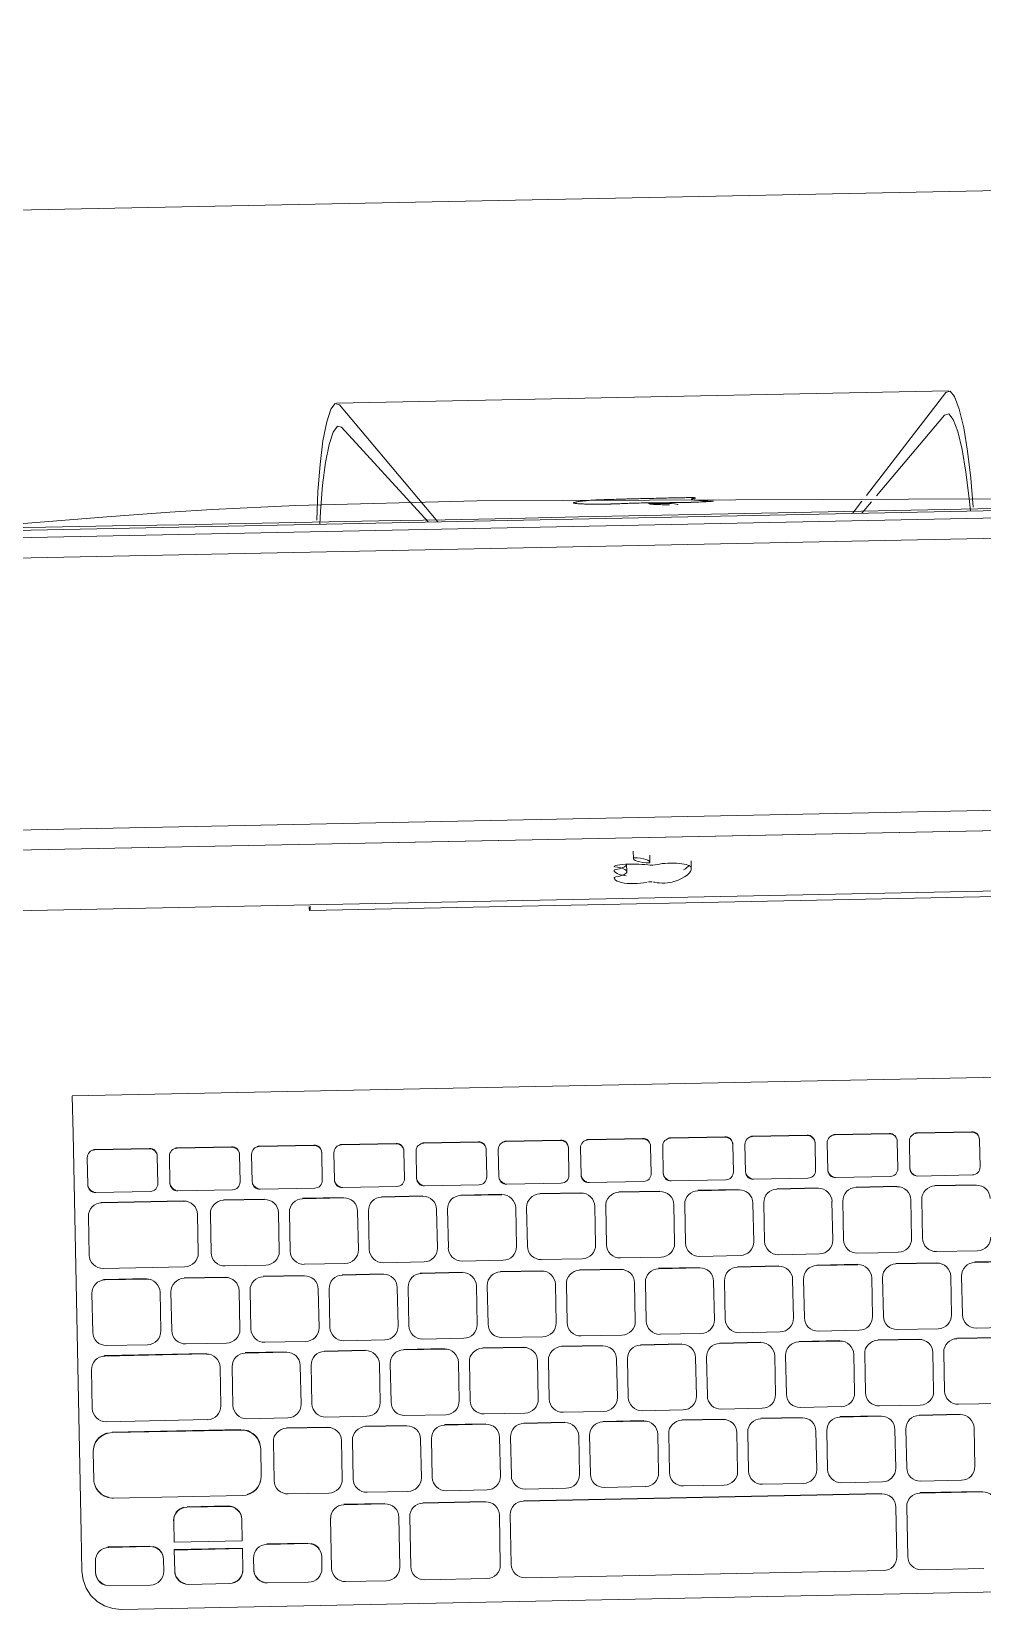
# Model space of a CAD drawing. Header units: metres. Extents: x -71 to 881, y -503 to 661.
# Drawn here: x 203.2613 to 203.5054, y -243.3024 to -242.8971 of the extents above; entities that cross this region are included whole.
import ezdxf

# ---------------------------------------------------------------- set-up
doc = ezdxf.new("R2010")
doc.units = ezdxf.units.M
doc.layers.add('07. Mobiliário', color=51, linetype='Continuous', lineweight=5)

msp = doc.modelspace()

# ---------------------------------------------------------------- linework, layer by layer
at = {"layer": '07. Mobiliário'}
for p, q in [((202.91479, -242.94997), (205.52692, -242.89713)), ((201.25572, -242.98354), (203.86785, -242.93069))]:
    msp.add_line(p, q, dxfattribs=at)
at = {"layer": '07. Mobiliário', "lineweight": 5}
for p, q in [((203.33959, -242.99256), (203.49675, -242.98938)), ((203.496, -242.98985), (203.47562, -243.01626)), ((203.34036, -242.993), (203.36557, -243.02305)), ((203.47823, -243.01635), (203.49569, -242.99564)), ((203.36316, -243.0231), (203.34091, -242.99877)), ((203.64275, -243.01745), (203.19485, -243.02651)), ((203.47448, -243.01773), (203.47203, -243.0209)), ((203.47444, -243.02085), (203.47689, -243.01794)), ((203.19489, -243.02844), (203.64279, -243.01938)), ((203.19499, -243.03361), (203.6429, -243.02455)), ((203.6429, -243.02455), (203.19499, -243.03361)), ((203.66431, -243.09402), (203.17641, -243.10389)), ((203.17641, -243.10389), (203.66431, -243.09402)), ((203.68441, -243.09879), (203.15652, -243.10947)), ((203.15652, -243.10947), (203.68441, -243.09879)), ((203.41582, -243.10955), (203.41578, -243.10762)), ((203.41407, -243.11101), (203.41411, -243.11294)), ((203.42002, -243.10865), (203.42006, -243.11058)), ((203.43063, -243.11011), (203.43067, -243.11204)), ((203.64473, -243.11512), (203.19682, -243.12418)), ((203.41932, -243.11562), (203.4184, -243.11578)), ((203.4184, -243.11578), (203.41932, -243.11562)), ((203.50889, -243.11933), (203.33272, -243.12289)), ((203.27178, -243.17053), (203.57171, -243.16446)), ((203.27178, -243.17056), (203.27197, -243.18019)), ((203.27197, -243.18019), (203.27404, -243.28263)), ((203.4604, -243.18059), (203.4464, -243.18088)), ((203.4464, -243.18098), (203.4604, -243.18069)), ((203.4815, -243.18017), (203.46751, -243.18045)), ((203.46751, -243.18055), (203.4815, -243.18027)), ((203.50261, -243.17974), (203.48861, -243.18002)), ((203.48861, -243.18012), (203.50261, -243.17984)), ((203.29157, -243.18401), (203.27757, -243.18429)), ((203.27758, -243.18439), (203.29157, -243.18411)), ((203.31267, -243.18358), (203.29868, -243.18386)), ((203.29868, -243.18396), (203.31268, -243.18368)), ((203.33378, -243.18315), (203.31978, -243.18344)), ((203.31978, -243.18354), (203.33378, -243.18325)), ((203.35488, -243.18273), (203.34088, -243.18301)), ((203.34089, -243.18311), (203.35488, -243.18283)), ((203.35692, -243.18477), (203.35706, -243.19176)), ((203.36017, -243.1917), (203.36003, -243.18471)), ((203.37598, -243.1823), (203.36199, -243.18258)), ((203.36199, -243.18268), (203.37599, -243.1824)), ((203.37803, -243.18434), (203.37817, -243.19133)), ((203.38127, -243.19127), (203.38113, -243.18428)), ((203.39709, -243.18187), (203.38309, -243.18216)), ((203.38309, -243.18226), (203.39709, -243.18197)), ((203.39913, -243.18392), (203.39927, -243.1909)), ((203.40238, -243.19084), (203.40224, -243.18385)), ((203.41819, -243.18145), (203.40419, -243.18173)), ((203.4042, -243.18183), (203.41819, -243.18155)), ((203.42023, -243.18349), (203.42037, -243.19048)), ((203.42348, -243.19042), (203.42334, -243.18343)), ((203.4393, -243.18102), (203.4253, -243.1813)), ((203.4253, -243.1814), (203.4393, -243.18112)), ((203.44134, -243.18306), (203.44148, -243.19005)), ((203.44459, -243.18999), (203.44444, -243.183)), ((203.46244, -243.18264), (203.46258, -243.18962)), ((203.46569, -243.18956), (203.46555, -243.18257)), ((203.48354, -243.18221), (203.48369, -243.1892)), ((203.48679, -243.18916), (203.48665, -243.18215)), ((203.50465, -243.18178), (203.50479, -243.1888)), ((203.27576, -243.1934), (203.27562, -243.18642)), ((203.29361, -243.18605), (203.29375, -243.19304)), ((203.29686, -243.19298), (203.29672, -243.18599)), ((203.31472, -243.18562), (203.31486, -243.19261)), ((203.31796, -243.19255), (203.31782, -243.18556)), ((203.33582, -243.1852), (203.33596, -243.19219)), ((203.33907, -243.19212), (203.33893, -243.18514)), ((203.41842, -243.1925), (203.40442, -243.19279)), ((203.43952, -243.19208), (203.42552, -243.19236)), ((203.46062, -243.19165), (203.44663, -243.19193)), ((203.48173, -243.19122), (203.46773, -243.1915)), ((203.50283, -243.19082), (203.48883, -243.1911)), ((203.29179, -243.19506), (203.2778, -243.19535)), ((203.3129, -243.19464), (203.2989, -243.19492)), ((203.334, -243.19421), (203.32, -243.19449)), ((203.34144, -243.19661), (203.33089, -243.19682)), ((203.3309, -243.19692), (203.34144, -243.19671)), ((203.3551, -243.19378), (203.34111, -243.19407)), ((203.36173, -243.1962), (203.35119, -243.19641)), ((203.35119, -243.19651), (203.36174, -243.1963)), ((203.37621, -243.19336), (203.36221, -243.19364)), ((203.38203, -243.19579), (203.37149, -243.196)), ((203.37149, -243.1961), (203.38203, -243.19589)), ((203.39731, -243.19293), (203.38331, -243.19321)), ((203.40233, -243.19538), (203.39178, -243.19559)), ((203.39178, -243.19569), (203.40233, -243.19548)), ((203.42262, -243.19497), (203.41208, -243.19518)), ((203.41208, -243.19528), (203.42262, -243.19506)), ((203.44292, -243.19455), (203.43237, -243.19477)), ((203.43238, -243.19487), (203.44292, -243.19465)), ((203.46321, -243.19414), (203.45267, -243.19436)), ((203.45267, -243.19446), (203.46321, -243.19424)), ((203.48346, -243.19373), (203.47297, -243.19395)), ((203.47297, -243.19405), (203.48346, -243.19383)), ((203.50381, -243.19335), (203.49318, -243.19356)), ((203.49319, -243.19366), (203.50381, -243.19345)), ((203.30034, -243.19743), (203.2793, -243.19786)), ((203.2793, -243.19796), (203.30035, -243.19753)), ((203.30391, -243.20084), (203.30392, -243.20094)), ((203.30392, -243.20094), (203.30412, -243.21086)), ((203.30722, -243.20083), (203.30721, -243.20073)), ((203.30742, -243.21079), (203.30722, -243.20083)), ((203.32114, -243.19702), (203.3106, -243.19723)), ((203.3106, -243.19733), (203.32114, -243.19712)), ((203.32471, -243.20042), (203.32471, -243.20052)), ((203.32471, -243.20052), (203.32491, -243.21044)), ((203.32751, -243.20042), (203.32751, -243.20032)), ((203.32771, -243.21038), (203.32751, -243.20042)), ((203.34501, -243.20001), (203.34501, -243.20011)), ((203.34501, -243.20011), (203.34521, -243.21003)), ((203.34781, -243.20001), (203.34781, -243.19991)), ((203.34801, -243.20997), (203.34781, -243.20001)), ((203.3653, -243.1996), (203.36531, -243.1997)), ((203.36531, -243.1997), (203.36551, -243.20962)), ((203.3681, -243.1996), (203.3681, -243.1995)), ((203.36831, -243.20956), (203.3681, -243.1996)), ((203.3856, -243.19919), (203.3856, -243.19929)), ((203.3856, -243.19929), (203.3858, -243.2092)), ((203.3884, -243.19919), (203.3884, -243.19909)), ((203.3886, -243.20915), (203.3884, -243.19919)), ((203.40589, -243.19878), (203.4059, -243.19888)), ((203.4059, -243.19888), (203.4061, -243.20879)), ((203.4087, -243.19877), (203.40869, -243.19868)), ((203.4089, -243.20874), (203.4087, -243.19877)), ((203.42619, -243.19837), (203.42619, -243.19847)), ((203.42619, -243.19847), (203.42639, -243.20838)), ((203.42899, -243.19836), (203.42899, -243.19826)), ((203.42919, -243.20833), (203.42899, -243.19836)), ((203.44649, -243.19796), (203.44649, -243.19806)), ((203.44649, -243.19806), (203.44669, -243.20797)), ((203.44929, -243.19795), (203.44929, -243.19785)), ((203.44949, -243.20792), (203.44929, -243.19795)), ((203.46678, -243.19755), (203.46678, -243.19764)), ((203.46678, -243.19764), (203.46699, -243.20756)), ((203.46958, -243.19754), (203.46958, -243.19744)), ((203.46978, -243.20751), (203.46958, -243.19754)), ((203.48703, -243.19714), (203.48703, -243.19724)), ((203.48703, -243.19724), (203.48723, -243.20715)), ((203.48983, -243.19713), (203.48983, -243.19703)), ((203.49003, -243.2071), (203.48983, -243.19713)), ((203.27592, -243.20146), (203.27592, -243.20136)), ((203.27612, -243.21142), (203.27592, -243.20146)), ((203.36208, -243.21316), (203.35158, -243.21337)), ((203.38237, -243.21275), (203.37187, -243.21296)), ((203.40267, -243.21234), (203.39217, -243.21255)), ((203.42296, -243.21193), (203.41247, -243.21214)), ((203.44326, -243.21152), (203.43276, -243.21173)), ((203.46356, -243.21111), (203.45306, -243.21132)), ((203.4838, -243.2107), (203.47335, -243.21091)), ((203.50417, -243.21028), (203.4936, -243.2105)), ((203.514, -243.21297), (203.50343, -243.21318)), ((203.50344, -243.21328), (203.51401, -243.21307)), ((203.30069, -243.2144), (203.27969, -243.21482)), ((203.31105, -243.21705), (203.3005, -243.21726)), ((203.3005, -243.21736), (203.31105, -243.21715)), ((203.32149, -243.21398), (203.31099, -243.21419)), ((203.33134, -243.21664), (203.3208, -243.21685)), ((203.3208, -243.21695), (203.33134, -243.21674)), ((203.34178, -243.21357), (203.33128, -243.21378)), ((203.35164, -243.21623), (203.34109, -243.21644)), ((203.3411, -243.21654), (203.35164, -243.21633)), ((203.37193, -243.21582), (203.36139, -243.21603)), ((203.36139, -243.21613), (203.37193, -243.21592)), ((203.39223, -243.21541), (203.38169, -243.21562)), ((203.38169, -243.21572), (203.39223, -243.21551)), ((203.41252, -243.215), (203.40198, -243.21521)), ((203.40198, -243.21531), (203.41253, -243.2151)), ((203.43282, -243.21459), (203.42228, -243.2148)), ((203.42228, -243.2149), (203.43282, -243.21469)), ((203.45312, -243.21418), (203.44257, -243.21439)), ((203.44257, -243.21449), (203.45312, -243.21428)), ((203.47341, -243.21377), (203.46287, -243.21398)), ((203.46287, -243.21408), (203.47341, -243.21387)), ((203.47698, -243.21717), (203.47698, -243.21727)), ((203.47978, -243.21717), (203.47978, -243.21707)), ((203.47998, -243.22713), (203.47978, -243.21717)), ((203.49366, -243.21336), (203.48316, -243.21357)), ((203.48317, -243.21367), (203.49366, -243.21346)), ((203.49725, -243.21678), (203.49725, -243.21688)), ((203.49725, -243.21688), (203.49745, -243.2268)), ((203.50005, -243.21678), (203.50005, -243.21668)), ((203.50025, -243.22674), (203.50005, -243.21678)), ((203.27682, -243.22127), (203.27682, -243.22117)), ((203.27703, -243.23123), (203.27682, -243.22127)), ((203.29075, -243.21746), (203.28021, -243.21768)), ((203.28021, -243.21777), (203.29075, -243.21756)), ((203.29432, -243.22086), (203.29432, -243.22096)), ((203.29432, -243.22096), (203.29452, -243.23088)), ((203.29712, -243.22086), (203.29712, -243.22076)), ((203.29732, -243.23082), (203.29712, -243.22086)), ((203.31461, -243.22045), (203.31462, -243.22055)), ((203.31462, -243.22055), (203.31482, -243.23047)), ((203.31742, -243.22045), (203.31741, -243.22035)), ((203.31762, -243.23041), (203.31742, -243.22045)), ((203.33491, -243.22004), (203.33491, -243.22014)), ((203.33491, -243.22014), (203.33511, -243.23006)), ((203.33771, -243.22004), (203.33771, -243.21994)), ((203.33791, -243.23), (203.33771, -243.22004)), ((203.35521, -243.21963), (203.35521, -243.21973)), ((203.35521, -243.21973), (203.35541, -243.22965)), ((203.35801, -243.21963), (203.358, -243.21953)), ((203.35821, -243.22959), (203.35801, -243.21963)), ((203.3755, -243.21922), (203.3755, -243.21932)), ((203.3755, -243.21932), (203.3757, -243.22924)), ((203.3783, -243.21922), (203.3783, -243.21912)), ((203.3785, -243.22918), (203.3783, -243.21922)), ((203.3958, -243.21881), (203.3958, -243.21891)), ((203.3958, -243.21891), (203.396, -243.22883)), ((203.3986, -243.21881), (203.3986, -243.21871)), ((203.3988, -243.22877), (203.3986, -243.21881)), ((203.41609, -243.2184), (203.4161, -243.2185)), ((203.4161, -243.2185), (203.4163, -243.22842)), ((203.41889, -243.2184), (203.41889, -243.2183)), ((203.4191, -243.22836), (203.41889, -243.2184)), ((203.43639, -243.21799), (203.43639, -243.21809)), ((203.43639, -243.21809), (203.43659, -243.22801)), ((203.43919, -243.21799), (203.43919, -243.21789)), ((203.43939, -243.22795), (203.43919, -243.21799)), ((203.45669, -243.21758), (203.45669, -243.21768)), ((203.45669, -243.21768), (203.45689, -243.2276)), ((203.45949, -243.21758), (203.45948, -243.21748)), ((203.45969, -243.22754), (203.45949, -243.21758)), ((203.47698, -243.21727), (203.47718, -243.22719)), ((203.35198, -243.23319), (203.34148, -243.2334)), ((203.37228, -243.23278), (203.36178, -243.23299)), ((203.39257, -243.23237), (203.38207, -243.23258)), ((203.41287, -243.23196), (203.40237, -243.23217)), ((203.43316, -243.23155), (203.42267, -243.23176)), ((203.45346, -243.23114), (203.44296, -243.23135)), ((203.46881, -243.23338), (203.45827, -243.2336)), ((203.47376, -243.23073), (203.46326, -243.23094)), ((203.4891, -243.23297), (203.47856, -243.23319)), ((203.47856, -243.23329), (203.48911, -243.23307)), ((203.49405, -243.23032), (203.48355, -243.23053)), ((203.50937, -243.23256), (203.49886, -243.23277)), ((203.49886, -243.23287), (203.50938, -243.23266)), ((203.51435, -243.22993), (203.50382, -243.23015)), ((203.30618, -243.23671), (203.28014, -243.23724)), ((203.28015, -243.23734), (203.30619, -243.23681)), ((203.29109, -243.23442), (203.28059, -243.23464)), ((203.31139, -243.23401), (203.30089, -243.23423)), ((203.32674, -243.23626), (203.31619, -243.23647)), ((203.3162, -243.23657), (203.32674, -243.23636)), ((203.33168, -243.2336), (203.32119, -243.23381)), ((203.34703, -243.23585), (203.33649, -243.23606)), ((203.33649, -243.23616), (203.34704, -243.23595)), ((203.36733, -243.23544), (203.35679, -243.23565)), ((203.35679, -243.23575), (203.36733, -243.23554)), ((203.38763, -243.23503), (203.37708, -243.23524)), ((203.37708, -243.23534), (203.38763, -243.23512)), ((203.40792, -243.23461), (203.39738, -243.23483)), ((203.39738, -243.23493), (203.40792, -243.23471)), ((203.42822, -243.2342), (203.41767, -243.23442)), ((203.41768, -243.23452), (203.42822, -243.2343)), ((203.44851, -243.23379), (203.43797, -243.23401)), ((203.43797, -243.23411), (203.44851, -243.23389)), ((203.45208, -243.23719), (203.45208, -243.23729)), ((203.45208, -243.23729), (203.45228, -243.24721)), ((203.45488, -243.23719), (203.45488, -243.23709)), ((203.45508, -243.24716), (203.45488, -243.23719)), ((203.45827, -243.2337), (203.46881, -243.23348)), ((203.47238, -243.23678), (203.47238, -243.23688)), ((203.47238, -243.23688), (203.47258, -243.2468)), ((203.47518, -243.23678), (203.47518, -243.23668)), ((203.47538, -243.24674), (203.47518, -243.23678)), ((203.49267, -243.23637), (203.49268, -243.23647)), ((203.49268, -243.23647), (203.49288, -243.24639)), ((203.49547, -243.23637), (203.49547, -243.23627)), ((203.49568, -243.24633), (203.49547, -243.23637)), ((203.27672, -243.24088), (203.27672, -243.24078)), ((203.27692, -243.2508), (203.27672, -243.24088)), ((203.30971, -243.24007), (203.30971, -243.24017)), ((203.30971, -243.24017), (203.30991, -243.25014)), ((203.31281, -243.24007), (203.31281, -243.23997)), ((203.31301, -243.25003), (203.31281, -243.24007)), ((203.33031, -243.23966), (203.33031, -243.23976)), ((203.33031, -243.23976), (203.33051, -243.24968)), ((203.33311, -243.23966), (203.33311, -243.23956)), ((203.33331, -243.24962), (203.33311, -243.23966)), ((203.3506, -243.23925), (203.3506, -243.23935)), ((203.3506, -243.23935), (203.35081, -243.24926)), ((203.3534, -243.23925), (203.3534, -243.23915)), ((203.3536, -243.24921), (203.3534, -243.23925)), ((203.3709, -243.23884), (203.3709, -243.23894)), ((203.3709, -243.23894), (203.3711, -243.24885)), ((203.3737, -243.23883), (203.3737, -243.23874)), ((203.3739, -243.2488), (203.3737, -243.23883)), ((203.39119, -243.23843), (203.3912, -243.23853)), ((203.3912, -243.23853), (203.3914, -243.24844)), ((203.394, -243.23842), (203.39399, -243.23832)), ((203.3942, -243.24839), (203.394, -243.23842)), ((203.41149, -243.23802), (203.41149, -243.23812)), ((203.41149, -243.23812), (203.41169, -243.24803)), ((203.41429, -243.23801), (203.41429, -243.23791)), ((203.41449, -243.24798), (203.41429, -243.23801)), ((203.43179, -243.23761), (203.43179, -243.2377)), ((203.43179, -243.2377), (203.43199, -243.24762)), ((203.43459, -243.2376), (203.43458, -243.2375)), ((203.43479, -243.24757), (203.43459, -243.2376)), ((203.50972, -243.24952), (203.49925, -243.24974)), ((203.30648, -243.25368), (203.28049, -243.2542)), ((203.32708, -243.25322), (203.31658, -243.25343)), ((203.34738, -243.25281), (203.33688, -243.25302)), ((203.36767, -243.2524), (203.35717, -243.25261)), ((203.38797, -243.25199), (203.37747, -243.2522)), ((203.40826, -243.25158), (203.39777, -243.25179)), ((203.42856, -243.25117), (203.41806, -243.25138)), ((203.43879, -243.25352), (203.42825, -243.25373)), ((203.42825, -243.25383), (203.4388, -243.25362)), ((203.44886, -243.25075), (203.43836, -243.25097)), ((203.45909, -243.25311), (203.44855, -243.25332)), ((203.44855, -243.25342), (203.45909, -243.25321)), ((203.46915, -243.25034), (203.45865, -243.25056)), ((203.47938, -243.2527), (203.46884, -243.25291)), ((203.46884, -243.25301), (203.47939, -243.25279)), ((203.48945, -243.24993), (203.47895, -243.25015)), ((203.49968, -243.25228), (203.48914, -243.2525)), ((203.48914, -243.2526), (203.49968, -243.25238)), ((203.31504, -243.25624), (203.28204, -243.25691)), ((203.28204, -243.25701), (203.31504, -243.25634)), ((203.33731, -243.25557), (203.32677, -243.25578)), ((203.32677, -243.25588), (203.33732, -243.25567)), ((203.35761, -243.25516), (203.34707, -243.25537)), ((203.34707, -243.25547), (203.35761, -243.25526)), ((203.37791, -243.25475), (203.36736, -243.25496)), ((203.36736, -243.25506), (203.37791, -243.25485)), ((203.3982, -243.25434), (203.38766, -243.25455)), ((203.38766, -243.25465), (203.3982, -243.25444)), ((203.40177, -243.25774), (203.40177, -243.25784)), ((203.40457, -243.25774), (203.40457, -243.25764)), ((203.40477, -243.2677), (203.40457, -243.25774)), ((203.4185, -243.25393), (203.40795, -243.25414)), ((203.40796, -243.25424), (203.4185, -243.25403)), ((203.42207, -243.25733), (203.42207, -243.25743)), ((203.42207, -243.25743), (203.42227, -243.26735)), ((203.42487, -243.25733), (203.42487, -243.25723)), ((203.42507, -243.26729), (203.42487, -243.25733)), ((203.44236, -243.25692), (203.44236, -243.25702)), ((203.44236, -243.25702), (203.44257, -243.26693)), ((203.44516, -243.25692), (203.44516, -243.25682)), ((203.44536, -243.26688), (203.44516, -243.25692)), ((203.46266, -243.25651), (203.46266, -243.25661)), ((203.46266, -243.25661), (203.46286, -243.26652)), ((203.46546, -243.2565), (203.46546, -243.25641)), ((203.46566, -243.26647), (203.46546, -243.2565)), ((203.48295, -243.2561), (203.48296, -243.2562)), ((203.48296, -243.2562), (203.48316, -243.26611)), ((203.48576, -243.25609), (203.48575, -243.25599)), ((203.48596, -243.26606), (203.48576, -243.25609)), ((203.50325, -243.25569), (203.50325, -243.25579)), ((203.50325, -243.25579), (203.50345, -243.2657)), ((203.32014, -243.2611), (203.32014, -243.2612)), ((203.32014, -243.2612), (203.32028, -243.26814)), ((203.32339, -243.25938), (203.32339, -243.25928)), ((203.32359, -243.26934), (203.32339, -243.25938)), ((203.34088, -243.25897), (203.34089, -243.25907)), ((203.34089, -243.25907), (203.34109, -243.26899)), ((203.34368, -243.25897), (203.34368, -243.25887)), ((203.34389, -243.26893), (203.34368, -243.25897)), ((203.36118, -243.25856), (203.36118, -243.25866)), ((203.36118, -243.25866), (203.36138, -243.26858)), ((203.36398, -243.25856), (203.36398, -243.25846)), ((203.36418, -243.26852), (203.36398, -243.25856)), ((203.38148, -243.25815), (203.38148, -243.25825)), ((203.38148, -243.25825), (203.38168, -243.26817)), ((203.38428, -243.25815), (203.38427, -243.25805)), ((203.38448, -243.26811), (203.38428, -243.25815)), ((203.40177, -243.25784), (203.40197, -243.26776)), ((203.27715, -243.26207), (203.27714, -243.26197)), ((203.27729, -243.26901), (203.27715, -243.26207)), ((203.47973, -243.26966), (203.46923, -243.26987)), ((203.50002, -243.26925), (203.48953, -243.26946)), ((203.31538, -243.2732), (203.28239, -243.27387)), ((203.33766, -243.27253), (203.32716, -243.27274)), ((203.35795, -243.27212), (203.34746, -243.27233)), ((203.37825, -243.27171), (203.36775, -243.27192)), ((203.4796, -243.27263), (203.38758, -243.27449)), ((203.38758, -243.27459), (203.47961, -243.27273)), ((203.39854, -243.2713), (203.38805, -243.27151)), ((203.41884, -243.27089), (203.40834, -243.2711)), ((203.43914, -243.27048), (203.42864, -243.27069)), ((203.45943, -243.27007), (203.44893, -243.27028)), ((203.5054, -243.2721), (203.48936, -243.27243)), ((203.48936, -243.27253), (203.5054, -243.2722)), ((203.31173, -243.27585), (203.30123, -243.27606)), ((203.30124, -243.27616), (203.31173, -243.27595)), ((203.35203, -243.27521), (203.34149, -243.27542)), ((203.34149, -243.27552), (203.35203, -243.27531)), ((203.37782, -243.27469), (203.36178, -243.27501)), ((203.36178, -243.27511), (203.37783, -243.27478)), ((203.38419, -243.27808), (203.38419, -243.27798)), ((203.48317, -243.27603), (203.48318, -243.27613)), ((203.48318, -243.27613), (203.48343, -243.28889)), ((203.48597, -243.27603), (203.48597, -243.27593)), ((203.48623, -243.28883), (203.48597, -243.27603)), ((203.29781, -243.2797), (203.2978, -243.2796)), ((203.29792, -243.28517), (203.29781, -243.2797)), ((203.3153, -243.27925), (203.3153, -243.27935)), ((203.3153, -243.27935), (203.31541, -243.28481)), ((203.3381, -243.27902), (203.3381, -243.27892)), ((203.33836, -243.29187), (203.3381, -243.27902)), ((203.3556, -243.27861), (203.3556, -243.27871)), ((203.3556, -243.27871), (203.35586, -243.29152)), ((203.3584, -243.27861), (203.3584, -243.27851)), ((203.35866, -243.29141), (203.3584, -243.27861)), ((203.38139, -243.27809), (203.3814, -243.27819)), ((203.3814, -243.27819), (203.38165, -243.29095)), ((203.38445, -243.29089), (203.38419, -243.27808)), ((203.27404, -243.28263), (203.27425, -243.29263)), ((203.31541, -243.28481), (203.29792, -243.28517)), ((203.33223, -243.2854), (203.32173, -243.28561)), ((203.32173, -243.28571), (203.33223, -243.2855)), ((203.27771, -243.29002), (203.27771, -243.28992)), ((203.27777, -243.29297), (203.27771, -243.29002)), ((203.29166, -243.28617), (203.28114, -243.28638)), ((203.28114, -243.28648), (203.29166, -243.28627)), ((203.29521, -243.28955), (203.29521, -243.28965)), ((203.29521, -243.28965), (203.29527, -243.29262)), ((203.31545, -243.28671), (203.29796, -243.28707)), ((203.29796, -243.28716), (203.31545, -243.28681)), ((203.29796, -243.28716), (203.29796, -243.28707)), ((203.29807, -243.2926), (203.29796, -243.28716)), ((203.31545, -243.28671), (203.31545, -243.28681)), ((203.31545, -243.28681), (203.31556, -243.29225)), ((203.3183, -243.28926), (203.3183, -243.28916)), ((203.31836, -243.29223), (203.3183, -243.28926)), ((203.3358, -243.2888), (203.3358, -243.2889)), ((203.3358, -243.2889), (203.33586, -243.29188)), ((203.48, -243.29243), (203.38802, -243.29429)), ((203.5058, -243.29191), (203.4898, -243.29223)), ((203.29184, -243.29616), (203.28134, -243.29637)), ((203.28445, -243.30243), (203.56439, -243.29676)), ((203.31214, -243.29579), (203.30164, -243.296)), ((203.33243, -243.29542), (203.32193, -243.29563)), ((203.35243, -243.29506), (203.34193, -243.29527)), ((203.37823, -243.29449), (203.36223, -243.29481))]:
    msp.add_line(p, q, dxfattribs=at)
at = {"layer": '07. Mobiliário', "lineweight": 5, "flags": 128}
for points in [[(203.50302, -243.01926), (203.50244, -243.01187), (203.50161, -243.00494), (203.5006, -242.9989), (203.49946, -242.99412), (203.49827, -242.99091), (203.49709, -242.98946), (203.496, -242.98985)], [(203.33454, -243.02267), (203.33482, -243.01526), (203.33537, -243.0083), (203.33613, -243.00222), (203.33708, -242.99741), (203.33814, -242.99415), (203.33926, -242.99265), (203.34036, -242.993)], [(203.49569, -242.99564), (203.49675, -242.99533), (203.4979, -242.99678), (203.49907, -242.9999), (203.50018, -243.00451), (203.50118, -243.01034), (203.502, -243.01704), (203.5023, -243.02025)], [(203.34091, -242.99877), (203.33983, -242.99851), (203.33874, -243), (203.33771, -243.00317), (203.33678, -243.00782), (203.33602, -243.01368), (203.33547, -243.02041), (203.3353, -243.02363)], [(203.23444, -243.02494), (203.25496, -243.02384), (203.2818, -243.02168), (203.2968, -243.02058), (203.30773, -243.0199), (203.32918, -243.01888), (203.37566, -243.0177), (203.57504, -243.01692), (203.60313, -243.01748)], [(203.52133, -243.01936), (203.50424, -243.01972), (203.48715, -243.02008), (203.47006, -243.02043), (203.45297, -243.02078), (203.43588, -243.02113), (203.41879, -243.02148), (203.4017, -243.02182), (203.38461, -243.02217), (203.36752, -243.02251), (203.35043, -243.02285), (203.33334, -243.02318), (203.31626, -243.0235), (203.29916, -243.02382), (203.28207, -243.02413), (203.26498, -243.02443), (203.24789, -243.02472)], [(203.33272, -243.12289), (203.33268, -243.12286), (203.33265, -243.12275), (203.33262, -243.12259), (203.3326, -243.12238), (203.33259, -243.12214), (203.33259, -243.12188)], [(203.33289, -243.1219), (203.33288, -243.12216), (203.33286, -243.1224), (203.33283, -243.12261), (203.3328, -243.12276), (203.33276, -243.12286), (203.33272, -243.12289)], [(203.28445, -243.30243), (203.28222, -243.30222), (203.28009, -243.30152), (203.27817, -243.30037), (203.27655, -243.29882), (203.27532, -243.29695), (203.27454, -243.29485), (203.27425, -243.29263)]]:
    msp.add_lwpolyline(points, dxfattribs=at)
at = {"layer": '07. Mobiliário', "lineweight": 5, "extrusion": (0, 0, -1)}
for centre, major_axis, ratio, start_param, end_param in [((203.41131, -243.11156), (-0.0005, -0.00001), 0.258819, 5.217424, 6.602911), ((203.41131, -243.11156), (-0.0005, -0.00001), 0.258819, 5.217424, 6.602911), ((203.41371, -243.11189), (-0.00331, -0.00007), 0.258819, 0.55064, 1.344762), ((203.41371, -243.11189), (-0.00331, -0.00007), 0.258819, 0.55064, 1.344762), ((203.40827, -243.11306), (-0.00585, -0.00012), 0.258819, 2.075831, 4.165328), ((203.40827, -243.11306), (-0.00585, -0.00012), 0.258819, 2.075831, 4.165328), ((203.40823, -243.11113), (-0.00585, -0.00012), 0.258819, 3.381767, 4.165328), ((203.40823, -243.11113), (-0.00585, -0.00012), 0.258819, 3.381767, 4.165328), ((203.41503, -243.11333), (-0.0091, -0.00018), 0.258819, 1.344762, 2.094395), ((203.41503, -243.11333), (-0.0091, -0.00018), 0.258819, 1.344762, 2.094395), ((203.42057, -243.10945), (-0.00475, -0.0001), 0.258819, 4.828881, 6.457327), ((203.42057, -243.10945), (-0.00475, -0.0001), 0.258819, 4.828881, 6.457327), ((203.41479, -243.11069), (-0.00527, -0.00011), 0.258819, 1.785801, 3.217222), ((203.41479, -243.11069), (-0.00527, -0.00011), 0.258819, 1.785801, 3.217222), ((203.42058, -243.1107), (-0.0021, -0.00004), 0.258819, 4.022495, 5.235988), ((203.42058, -243.1107), (-0.0021, -0.00004), 0.258819, 4.022495, 5.235988), ((203.42534, -243.11209), (-0.00533, -0.00011), 0.258819, 0.880902, 3.12674), ((203.42534, -243.11209), (-0.00533, -0.00011), 0.258819, 0.880902, 3.12674), ((203.40989, -243.11053), (-0.02075, -0.00042), 0.258819, 3.355755, 3.584769), ((203.40989, -243.11053), (-0.02075, -0.00042), 0.258819, 3.355755, 3.584769), ((203.41809, -243.11241), (-0.00727, -0.00015), 0.258819, 5.666986, 6.264579), ((203.41809, -243.11241), (-0.00727, -0.00015), 0.258819, 5.666986, 6.264579), ((203.41182, -243.11257), (-0.001, -0.00002), 0.258819, 0.241979, 1.023736), ((203.41182, -243.11257), (-0.001, -0.00002), 0.258819, 0.241979, 1.023736), ((203.41186, -243.1145), (-0.001, -0.00002), 0.258819, 6.264579, 7.306921), ((203.41186, -243.1145), (-0.001, -0.00002), 0.258819, 6.264579, 7.306921), ((203.41813, -243.11434), (-0.00727, -0.00015), 0.258819, 5.666986, 6.264579), ((203.41813, -243.11434), (-0.00727, -0.00015), 0.258819, 5.666986, 6.264579), ((203.41599, -243.11284), (-0.0047, -0.0001), 0.258819, 5.174254, 5.666986), ((203.41599, -243.11284), (-0.0047, -0.0001), 0.258819, 5.174254, 5.666986), ((203.41603, -243.11477), (-0.0047, -0.0001), 0.258819, 4.18879, 5.666986), ((203.41603, -243.11477), (-0.0047, -0.0001), 0.258819, 4.18879, 5.666986), ((203.42017, -243.11598), (-0.00168, -0.00003), 0.258819, 1.308997, 1.832596), ((203.42017, -243.11598), (-0.00168, -0.00003), 0.258819, 1.308997, 1.832596), ((203.42017, -243.11598), (-0.00168, -0.00003), 0.258819, 2.094395, 2.356194), ((203.42017, -243.11598), (-0.00168, -0.00003), 0.258819, 2.094395, 2.356194), ((203.42365, -243.115), (-0.00328, -0.00007), 0.258819, 3.813784, 5.497787), ((203.42365, -243.115), (-0.00328, -0.00007), 0.258819, 3.813784, 5.497787), ((203.40993, -243.11246), (-0.02075, -0.00042), 0.258819, 3.12674, 3.813784), ((203.40993, -243.11246), (-0.02075, -0.00042), 0.258819, 3.12674, 3.813784), ((203.46044, -243.18258), (-0.002, -0.00004), 0.992229, 1.570796, 3.141593), ((203.46044, -243.18268), (-0.002, -0.00004), 0.992229, 1.570796, 3.141593), ((203.46755, -243.18253), (-0.002, -0.00004), 0.992229, 0, 1.570796), ((203.46755, -243.18243), (-0.002, -0.00004), 0.992229, 1.308997, 1.570796), ((203.48154, -243.18215), (-0.002, -0.00004), 0.992229, 1.570796, 3.141593), ((203.48154, -243.18225), (0.002, 0.00004), 0.992229, 4.712389, 6.283185), ((203.48865, -243.18211), (-0.002, -0.00004), 0.992229, 0, 1.570796), ((203.48865, -243.18201), (0.002, 0.00004), 0.992229, 4.45059, 4.712389), ((203.50265, -243.18172), (-0.002, -0.00004), 0.992229, 1.570796, 3.141593), ((203.50265, -243.18182), (-0.002, -0.00004), 0.992229, 1.570796, 3.141593), ((203.27762, -243.18638), (-0.002, -0.00004), 0.992229, 0, 1.570796), ((203.27761, -243.18628), (0.002, 0.00004), 0.992229, 4.45059, 4.712389), ((203.29161, -243.18599), (-0.002, -0.00004), 0.992229, 1.570796, 3.141593), ((203.29161, -243.18609), (-0.002, -0.00004), 0.992229, 1.570796, 3.141593), ((203.29872, -243.18595), (-0.002, -0.00004), 0.992229, 0, 1.570796), ((203.29872, -243.18585), (0.002, 0.00004), 0.992229, 4.45059, 4.712389), ((203.31271, -243.18557), (-0.002, -0.00004), 0.992229, 1.570796, 3.141593), ((203.31272, -243.18567), (0.002, 0.00004), 0.992229, 4.712389, 6.283185), ((203.31982, -243.18552), (-0.002, -0.00004), 0.992229, 0, 1.570796), ((203.31982, -243.18542), (0.002, 0.00004), 0.992229, 4.45059, 4.712389), ((203.33382, -243.18514), (-0.002, -0.00004), 0.992229, 1.570796, 3.141593), ((203.33382, -243.18524), (0.002, 0.00004), 0.992229, 4.712389, 6.283185), ((203.34093, -243.18509), (-0.002, -0.00004), 0.992229, 0, 1.570796), ((203.34092, -243.185), (0.002, 0.00004), 0.992229, 4.45059, 4.712389), ((203.35492, -243.18471), (0.002, 0.00004), 0.992229, 4.712389, 6.283185), ((203.35492, -243.18481), (-0.002, -0.00004), 0.992229, 1.570796, 3.141593), ((203.36203, -243.18467), (-0.002, -0.00004), 0.992229, 0, 1.570796), ((203.36203, -243.18457), (-0.002, -0.00004), 0.992229, 1.308997, 1.570796), ((203.37602, -243.18428), (-0.002, -0.00004), 0.992229, 1.570796, 3.141593), ((203.37603, -243.18438), (0.002, 0.00004), 0.992229, 4.712389, 6.283185), ((203.38313, -243.18424), (-0.002, -0.00004), 0.992229, 0, 1.570796), ((203.38313, -243.18414), (-0.002, -0.00004), 0.992229, 1.308997, 1.570796), ((203.39713, -243.18386), (-0.002, -0.00004), 0.992229, 1.570796, 3.141593), ((203.39713, -243.18396), (0.002, 0.00004), 0.992229, 4.712389, 6.283185), ((203.40424, -243.18381), (-0.002, -0.00004), 0.992229, 0, 1.570796), ((203.40423, -243.18371), (0.002, 0.00004), 0.992229, 4.45059, 4.712389), ((203.41823, -243.18343), (-0.002, -0.00004), 0.992229, 1.570796, 3.141593), ((203.41823, -243.18353), (-0.002, -0.00004), 0.992229, 1.570796, 3.141593), ((203.42534, -243.18339), (-0.002, -0.00004), 0.992229, 0, 1.570796), ((203.42534, -243.18329), (-0.002, -0.00004), 0.992229, 1.308997, 1.570796), ((203.43934, -243.183), (-0.002, -0.00004), 0.992229, 1.570796, 3.141593), ((203.43934, -243.1831), (0.002, 0.00004), 0.992229, 4.712389, 6.283185), ((203.44644, -243.18296), (-0.002, -0.00004), 0.992229, 0, 1.570796), ((203.44644, -243.18286), (0.002, 0.00004), 0.992229, 4.45059, 4.712389), ((203.50279, -243.18884), (-0.002, -0.00004), 0.992229, 3.141593, 4.712389), ((203.29886, -243.19284), (-0.002, -0.00004), 0.992229, 4.974188, 6.283185), ((203.31286, -243.19265), (-0.002, -0.00004), 0.992229, 3.141593, 4.712389), ((203.31996, -243.19241), (-0.002, -0.00004), 0.992229, 4.974188, 6.283185), ((203.31996, -243.19251), (0.002, 0.00004), 0.992229, 1.570796, 3.141593), ((203.33396, -243.19223), (-0.002, -0.00004), 0.992229, 3.141593, 4.712389), ((203.34107, -243.19198), (-0.002, -0.00004), 0.992229, 4.974188, 6.283185), ((203.34107, -243.19208), (0.002, 0.00004), 0.992229, 1.570796, 3.141593), ((203.35506, -243.1918), (-0.002, -0.00004), 0.992229, 3.141593, 4.712389), ((203.36217, -243.19156), (-0.002, -0.00004), 0.992229, 4.974188, 6.283185), ((203.36217, -243.19166), (0.002, 0.00004), 0.992229, 1.570796, 3.141593), ((203.37617, -243.19137), (-0.002, -0.00004), 0.992229, 3.141593, 4.712389), ((203.38327, -243.19113), (-0.002, -0.00004), 0.992229, 4.974188, 6.283185), ((203.38327, -243.19123), (0.002, 0.00004), 0.992229, 1.570796, 3.141593), ((203.39727, -243.19095), (-0.002, -0.00004), 0.992229, 3.141593, 4.712389), ((203.40438, -243.1907), (-0.002, -0.00004), 0.992229, 4.974188, 6.283185), ((203.40438, -243.1908), (-0.002, -0.00004), 0.992229, 4.712389, 6.283185), ((203.41838, -243.19052), (-0.002, -0.00004), 0.992229, 3.141593, 4.712389), ((203.42548, -243.19028), (-0.002, -0.00004), 0.992229, 4.974188, 6.283185), ((203.42548, -243.19037), (0.002, 0.00004), 0.992229, 1.570796, 3.141593), ((203.43948, -243.19009), (-0.002, -0.00004), 0.992229, 3.141593, 4.712389), ((203.44658, -243.18985), (-0.002, -0.00004), 0.992229, 4.974188, 6.283185), ((203.44659, -243.18995), (-0.002, -0.00004), 0.992229, 4.712389, 6.283185), ((203.46058, -243.18966), (-0.002, -0.00004), 0.992229, 3.141593, 4.712389), ((203.46769, -243.18942), (-0.002, -0.00004), 0.992229, 4.974188, 6.283185), ((203.46769, -243.18952), (0.002, 0.00004), 0.992229, 1.570796, 3.141593), ((203.48169, -243.18924), (-0.002, -0.00004), 0.992229, 3.141593, 4.712389), ((203.48879, -243.18902), (-0.002, -0.00004), 0.992229, 4.974188, 6.283185), ((203.48879, -243.18912), (-0.002, -0.00004), 0.992229, 4.712389, 6.283185), ((203.27775, -243.19326), (-0.002, -0.00004), 0.992229, 4.974188, 6.283185), ((203.27776, -243.19336), (0.002, 0.00004), 0.992229, 1.570796, 3.141593), ((203.29175, -243.19308), (-0.002, -0.00004), 0.992229, 3.141593, 4.712389), ((203.29886, -243.19294), (0.002, 0.00004), 0.992229, 1.570796, 3.141593), ((203.33097, -243.20035), (0.00345, 0.00007), 0.992229, 3.141593, 4.712389), ((203.34151, -243.20018), (-0.0035, -0.00007), 0.992229, 1.570796, 3.141593), ((203.35126, -243.19994), (-0.00345, -0.00007), 0.992229, 0, 1.570796), ((203.36181, -243.19977), (0.0035, 0.00007), 0.992229, 4.712389, 6.283185), ((203.37156, -243.19953), (-0.00345, -0.00007), 0.992229, 0, 1.570796), ((203.3821, -243.19936), (0.0035, 0.00007), 0.992229, 4.712389, 6.283185), ((203.39185, -243.19912), (-0.00345, -0.00007), 0.992229, 0, 1.570796), ((203.4024, -243.19895), (-0.0035, -0.00007), 0.992229, 1.570796, 3.141593), ((203.41215, -243.19871), (-0.00345, -0.00007), 0.992229, 0, 1.570796), ((203.42269, -243.19854), (-0.0035, -0.00007), 0.992229, 1.570796, 3.141593), ((203.43245, -243.19829), (-0.00345, -0.00007), 0.992229, 0, 1.570796), ((203.44299, -243.19813), (-0.0035, -0.00007), 0.992229, 1.570796, 3.141593), ((203.45274, -243.19788), (0.00345, 0.00007), 0.992229, 3.141593, 4.712389), ((203.46329, -243.19772), (-0.0035, -0.00007), 0.992229, 1.570796, 3.141593), ((203.47304, -243.19747), (0.00345, 0.00007), 0.992229, 3.141593, 4.712389), ((203.48353, -243.19731), (-0.0035, -0.00007), 0.992229, 1.570796, 3.141593), ((203.49326, -243.19706), (-0.00343, -0.00007), 0.992229, 0, 1.570796), ((203.50388, -243.19692), (-0.0035, -0.00007), 0.992229, 1.570796, 3.141593), ((203.27937, -243.20139), (0.00345, 0.00007), 0.992229, 3.141593, 4.712389), ((203.27937, -243.20129), (-0.00345, -0.00007), 0.992229, 1.520519, 1.570796), ((203.30042, -243.20101), (0.0035, 0.00007), 0.992229, 4.712389, 6.283185), ((203.31067, -243.20076), (0.00345, 0.00007), 0.992229, 3.141593, 4.712389), ((203.32121, -243.20059), (0.0035, 0.00007), 0.992229, 4.712389, 6.283185), ((203.4026, -243.20886), (-0.0035, -0.00007), 0.992229, 3.141593, 4.712389), ((203.4124, -243.20867), (0.0035, 0.00007), 0.992229, 1.570796, 3.141593), ((203.42289, -243.20845), (-0.0035, -0.00007), 0.992229, 3.141593, 4.712389), ((203.43269, -243.20826), (-0.0035, -0.00007), 0.992229, 4.712389, 6.283185), ((203.44319, -243.20804), (-0.0035, -0.00007), 0.992229, 3.141593, 4.712389), ((203.45299, -243.20785), (0.0035, 0.00007), 0.992229, 1.570796, 3.141593), ((203.46349, -243.20763), (-0.0035, -0.00007), 0.992229, 3.141593, 4.712389), ((203.47328, -243.20744), (-0.0035, -0.00007), 0.992229, 4.712389, 6.283185), ((203.48373, -243.20722), (-0.0035, -0.00007), 0.992229, 3.141593, 4.712389), ((203.49353, -243.20703), (0.0035, 0.00007), 0.992229, 1.570796, 3.141593), ((203.5041, -243.20684), (-0.00347, -0.00007), 0.992229, 3.141593, 4.712389), ((203.27962, -243.21135), (0.0035, 0.00007), 0.992229, 1.570796, 3.141593), ((203.30062, -243.21093), (-0.0035, -0.00007), 0.992229, 3.141593, 4.712389), ((203.31092, -243.21072), (0.0035, 0.00007), 0.992229, 1.570796, 3.141593), ((203.32141, -243.21051), (-0.0035, -0.00007), 0.992229, 3.141593, 4.712389), ((203.33121, -243.21031), (0.0035, 0.00007), 0.992229, 1.570796, 3.141593), ((203.34171, -243.2101), (-0.0035, -0.00007), 0.992229, 3.141593, 4.712389), ((203.35151, -243.2099), (0.0035, 0.00007), 0.992229, 1.570796, 3.141593), ((203.36201, -243.20969), (-0.0035, -0.00007), 0.992229, 3.141593, 4.712389), ((203.3718, -243.20949), (-0.0035, -0.00007), 0.992229, 4.712389, 6.283185), ((203.3823, -243.20928), (-0.0035, -0.00007), 0.992229, 3.141593, 4.712389), ((203.3921, -243.20908), (0.0035, 0.00007), 0.992229, 1.570796, 3.141593), ((203.31112, -243.22062), (0.0035, 0.00007), 0.992229, 4.712389, 6.283185), ((203.32087, -243.22038), (0.00345, 0.00007), 0.992229, 3.141593, 4.712389), ((203.33141, -243.22021), (0.0035, 0.00007), 0.992229, 4.712389, 6.283185), ((203.34116, -243.21997), (0.00345, 0.00007), 0.992229, 3.141593, 4.712389), ((203.35171, -243.2198), (0.0035, 0.00007), 0.992229, 4.712389, 6.283185), ((203.36146, -243.21956), (-0.00345, -0.00007), 0.992229, 0, 1.570796), ((203.36146, -243.21946), (-0.00345, -0.00007), 0.992229, 1.490664, 1.570796), ((203.372, -243.21939), (-0.0035, -0.00007), 0.992229, 1.570796, 3.141593), ((203.38176, -243.21915), (-0.00345, -0.00007), 0.992229, 0, 1.570796), ((203.3923, -243.21898), (-0.0035, -0.00007), 0.992229, 1.570796, 3.141593), ((203.40205, -243.21874), (-0.00345, -0.00007), 0.992229, 0, 1.570796), ((203.4126, -243.21857), (-0.0035, -0.00007), 0.992229, 1.570796, 3.141593), ((203.42235, -243.21833), (0.00345, 0.00007), 0.992229, 3.141593, 4.712389), ((203.43289, -243.21816), (-0.0035, -0.00007), 0.992229, 1.570796, 3.141593), ((203.44264, -243.21792), (-0.00345, -0.00007), 0.992229, 0, 1.570796), ((203.45319, -243.21775), (-0.0035, -0.00007), 0.992229, 1.570796, 3.141593), ((203.46294, -243.21751), (0.00345, 0.00007), 0.992229, 3.141593, 4.712389), ((203.47348, -243.21734), (0.0035, 0.00007), 0.992229, 4.712389, 6.283185), ((203.48324, -243.2171), (0.00345, 0.00007), 0.992229, 3.141593, 4.712389), ((203.49373, -243.21695), (0.00352, 0.00007), 0.992229, 4.712389, 6.283185), ((203.50351, -243.21671), (0.00345, 0.00007), 0.992229, 3.141593, 4.712389), ((203.28028, -243.2212), (-0.00345, -0.00007), 0.992229, 0, 1.570796), ((203.28028, -243.2211), (-0.00345, -0.00007), 0.992229, 1.373366, 1.570796), ((203.29082, -243.22103), (0.0035, 0.00007), 0.992229, 4.712389, 6.283185), ((203.30057, -243.22079), (-0.00345, -0.00007), 0.992229, 0, 1.570796), ((203.37221, -243.22931), (-0.0035, -0.00007), 0.992229, 3.141593, 4.712389), ((203.382, -243.22911), (-0.0035, -0.00007), 0.992229, 4.712389, 6.283185), ((203.3925, -243.2289), (-0.0035, -0.00007), 0.992229, 3.141593, 4.712389), ((203.4023, -243.2287), (0.0035, 0.00007), 0.992229, 1.570796, 3.141593), ((203.4128, -243.22849), (-0.0035, -0.00007), 0.992229, 3.141593, 4.712389), ((203.4226, -243.22829), (0.0035, 0.00007), 0.992229, 1.570796, 3.141593), ((203.43309, -243.22808), (-0.0035, -0.00007), 0.992229, 3.141593, 4.712389), ((203.44289, -243.22788), (0.0035, 0.00007), 0.992229, 1.570796, 3.141593), ((203.45339, -243.22767), (-0.0035, -0.00007), 0.992229, 3.141593, 4.712389), ((203.46319, -243.22747), (-0.0035, -0.00007), 0.992229, 4.712389, 6.283185), ((203.47368, -243.22726), (-0.0035, -0.00007), 0.992229, 3.141593, 4.712389), ((203.48348, -243.22706), (-0.0035, -0.00007), 0.992229, 4.712389, 6.283185), ((203.49398, -243.22687), (-0.00347, -0.00007), 0.992229, 3.141593, 4.712389), ((203.50375, -243.22667), (0.0035, 0.00007), 0.992229, 1.570796, 3.141593), ((203.28052, -243.23116), (-0.0035, -0.00007), 0.992229, 4.712389, 6.283185), ((203.29102, -243.23095), (-0.0035, -0.00007), 0.992229, 3.141593, 4.712389), ((203.30082, -243.23075), (0.0035, 0.00007), 0.992229, 1.570796, 3.141593), ((203.31132, -243.23054), (-0.0035, -0.00007), 0.992229, 3.141593, 4.712389), ((203.32112, -243.23034), (-0.0035, -0.00007), 0.992229, 4.712389, 6.283185), ((203.33161, -243.23013), (-0.0035, -0.00007), 0.992229, 3.141593, 4.712389), ((203.34141, -243.22993), (0.0035, 0.00007), 0.992229, 1.570796, 3.141593), ((203.35191, -243.22972), (-0.0035, -0.00007), 0.992229, 3.141593, 4.712389), ((203.36171, -243.22952), (-0.0035, -0.00007), 0.992229, 4.712389, 6.283185), ((203.47863, -243.23671), (-0.00345, -0.00007), 0.992229, 0, 1.570796), ((203.48918, -243.23654), (0.0035, 0.00007), 0.992229, 4.712389, 6.283185), ((203.49893, -243.2363), (-0.00345, -0.00007), 0.992229, 0, 1.570796), ((203.28022, -243.24081), (0.0035, 0.00007), 0.992229, 3.141593, 4.712389), ((203.28021, -243.24071), (-0.0035, -0.00007), 0.992229, 1.508034, 1.570796), ((203.30626, -243.24024), (0.00345, 0.00007), 0.992229, 4.712389, 6.283185), ((203.31627, -243.24), (-0.00345, -0.00007), 0.992229, 0, 1.570796), ((203.32681, -243.23983), (-0.0035, -0.00007), 0.992229, 1.570796, 3.141593), ((203.33656, -243.23959), (0.00345, 0.00007), 0.992229, 3.141593, 4.712389), ((203.34711, -243.23942), (0.0035, 0.00007), 0.992229, 4.712389, 6.283185), ((203.35686, -243.23918), (0.00345, 0.00007), 0.992229, 3.141593, 4.712389), ((203.3674, -243.23901), (0.0035, 0.00007), 0.992229, 4.712389, 6.283185), ((203.37715, -243.23876), (-0.00345, -0.00007), 0.992229, 0, 1.570796), ((203.3877, -243.2386), (-0.0035, -0.00007), 0.992229, 1.570796, 3.141593), ((203.39745, -243.23835), (-0.00345, -0.00007), 0.992229, 0, 1.570796), ((203.40799, -243.23819), (0.0035, 0.00007), 0.992229, 4.712389, 6.283185), ((203.41774, -243.23794), (0.00345, 0.00007), 0.992229, 3.141593, 4.712389), ((203.42829, -243.23778), (-0.0035, -0.00007), 0.992229, 1.570796, 3.141593), ((203.43804, -243.23753), (0.00345, 0.00007), 0.992229, 3.141593, 4.712389), ((203.44858, -243.23737), (-0.0035, -0.00007), 0.992229, 1.570796, 3.141593), ((203.45834, -243.23712), (0.00345, 0.00007), 0.992229, 3.141593, 4.712389), ((203.46888, -243.23695), (0.0035, 0.00007), 0.992229, 4.712389, 6.283185), ((203.33681, -243.24955), (0.0035, 0.00007), 0.992229, 1.570796, 3.141593), ((203.34731, -243.24934), (0.0035, 0.00007), 0.992229, 0, 1.570796), ((203.3571, -243.24914), (-0.0035, -0.00007), 0.992229, 4.712389, 6.283185), ((203.3676, -243.24893), (-0.0035, -0.00007), 0.992229, 3.141593, 4.712389), ((203.3774, -243.24873), (0.0035, 0.00007), 0.992229, 1.570796, 3.141593), ((203.3879, -243.24851), (-0.0035, -0.00007), 0.992229, 3.141593, 4.712389), ((203.3977, -243.24832), (0.0035, 0.00007), 0.992229, 1.570796, 3.141593), ((203.40819, -243.2481), (-0.0035, -0.00007), 0.992229, 3.141593, 4.712389), ((203.41799, -243.24791), (0.0035, 0.00007), 0.992229, 1.570796, 3.141593), ((203.42849, -243.24769), (-0.0035, -0.00007), 0.992229, 3.141593, 4.712389), ((203.43829, -243.2475), (0.0035, 0.00007), 0.992229, 1.570796, 3.141593), ((203.44879, -243.24728), (-0.0035, -0.00007), 0.992229, 3.141593, 4.712389), ((203.45858, -243.24708), (0.0035, 0.00007), 0.992229, 1.570796, 3.141593), ((203.46908, -243.24687), (-0.0035, -0.00007), 0.992229, 3.141593, 4.712389), ((203.47888, -243.24667), (0.0035, 0.00007), 0.992229, 1.570796, 3.141593), ((203.48938, -243.24646), (-0.0035, -0.00007), 0.992229, 3.141593, 4.712389), ((203.49918, -243.24626), (0.0035, 0.00007), 0.992229, 1.570796, 3.141593), ((203.28042, -243.25073), (0.0035, 0.00007), 0.992229, 1.570796, 3.141593), ((203.30641, -243.25021), (-0.0035, -0.00007), 0.992229, 3.141593, 4.712389), ((203.31651, -243.24996), (0.0035, 0.00007), 0.992229, 1.570796, 3.141593), ((203.32701, -243.24975), (-0.0035, -0.00007), 0.992229, 3.141593, 4.712389), ((203.43887, -243.25709), (-0.0035, -0.00007), 0.992229, 1.570796, 3.141593), ((203.44862, -243.25685), (0.00345, 0.00007), 0.992229, 3.141593, 4.712389), ((203.45916, -243.25668), (0.0035, 0.00007), 0.992229, 4.712389, 6.283185), ((203.46891, -243.25644), (-0.00345, -0.00007), 0.992229, 0, 1.570796), ((203.47946, -243.25627), (0.0035, 0.00007), 0.992229, 4.712389, 6.283185), ((203.48921, -243.25602), (-0.00345, -0.00007), 0.992229, 0, 1.570796), ((203.49975, -243.25586), (-0.0035, -0.00007), 0.992229, 1.570796, 3.141593), ((203.28215, -243.26197), (-0.005, -0.0001), 0.992229, 0, 1.570796), ((203.28214, -243.26187), (-0.005, -0.0001), 0.992229, 0.261799, 1.308997), ((203.31514, -243.2613), (0.005, 0.0001), 0.992229, 4.712389, 6.283185), ((203.31514, -243.2612), (-0.005, -0.0001), 0.992229, 1.832596, 2.879793), ((203.32684, -243.25931), (0.00345, 0.00007), 0.992229, 3.141593, 4.712389), ((203.33739, -243.25914), (0.0035, 0.00007), 0.992229, 4.712389, 6.283185), ((203.34714, -243.2589), (0.00345, 0.00007), 0.992229, 3.141593, 4.712389), ((203.35768, -243.25873), (0.0035, 0.00007), 0.992229, 4.712389, 6.283185), ((203.36743, -243.25849), (0.00345, 0.00007), 0.992229, 3.141593, 4.712389), ((203.37798, -243.25832), (-0.0035, -0.00007), 0.992229, 1.570796, 3.141593), ((203.38773, -243.25808), (-0.00345, -0.00007), 0.992229, 0, 1.570796), ((203.39827, -243.25791), (-0.0035, -0.00007), 0.992229, 1.570796, 3.141593), ((203.40803, -243.25767), (-0.00345, -0.00007), 0.992229, 0, 1.570796), ((203.41857, -243.2575), (-0.0035, -0.00007), 0.992229, 1.570796, 3.141593), ((203.42832, -243.25726), (-0.00345, -0.00007), 0.992229, 0, 1.570796), ((203.49995, -243.26577), (-0.0035, -0.00007), 0.992229, 3.141593, 4.712389), ((203.28229, -243.26891), (0.005, 0.0001), 0.992229, 1.570796, 3.141593), ((203.31528, -243.26824), (-0.005, -0.0001), 0.992229, 3.141593, 4.712389), ((203.31528, -243.26814), (-0.005, -0.0001), 0.992229, 3.403392, 4.45059), ((203.32709, -243.26927), (0.0035, 0.00007), 0.992229, 1.570796, 3.141593), ((203.33759, -243.26906), (-0.0035, -0.00007), 0.992229, 3.141593, 4.712389), ((203.34738, -243.26886), (0.0035, 0.00007), 0.992229, 1.570796, 3.141593), ((203.35788, -243.26865), (-0.0035, -0.00007), 0.992229, 3.141593, 4.712389), ((203.36768, -243.26845), (-0.0035, -0.00007), 0.992229, 4.712389, 6.283185), ((203.37818, -243.26824), (-0.0035, -0.00007), 0.992229, 3.141593, 4.712389), ((203.38798, -243.26804), (0.0035, 0.00007), 0.992229, 1.570796, 3.141593), ((203.39847, -243.26783), (-0.0035, -0.00007), 0.992229, 3.141593, 4.712389), ((203.40827, -243.26763), (0.0035, 0.00007), 0.992229, 1.570796, 3.141593), ((203.41877, -243.26742), (-0.0035, -0.00007), 0.992229, 3.141593, 4.712389), ((203.42857, -243.26722), (0.0035, 0.00007), 0.992229, 1.570796, 3.141593), ((203.43907, -243.26701), (-0.0035, -0.00007), 0.992229, 3.141593, 4.712389), ((203.44886, -243.26681), (-0.0035, -0.00007), 0.992229, 4.712389, 6.283185), ((203.45936, -243.2666), (-0.0035, -0.00007), 0.992229, 3.141593, 4.712389), ((203.46916, -243.2664), (-0.0035, -0.00007), 0.992229, 4.712389, 6.283185), ((203.47966, -243.26618), (-0.0035, -0.00007), 0.992229, 3.141593, 4.712389), ((203.48946, -243.26599), (-0.0035, -0.00007), 0.992229, 4.712389, 6.283185), ((203.28228, -243.26881), (-0.005, -0.0001), 0.992229, 4.974188, 6.021386), ((203.47968, -243.2762), (-0.0035, -0.00007), 0.992229, 1.570796, 3.141593), ((203.48943, -243.27596), (-0.00345, -0.00007), 0.992229, 0, 1.570796), ((203.50547, -243.27568), (0.0035, 0.00007), 0.992229, 4.712389, 6.283185), ((203.30131, -243.27963), (-0.0035, -0.00007), 0.992229, 0, 1.570751), ((203.3013, -243.27953), (-0.0035, -0.00007), 0.992229, 0, 1.308959), ((203.3118, -243.27932), (0.0035, 0.00007), 0.992229, 4.712343, 6.283185), ((203.3118, -243.27942), (-0.0035, -0.00007), 0.992229, 1.570751, 3.141593), ((203.34156, -243.27895), (-0.00345, -0.00007), 0.992229, 0, 1.570796), ((203.3521, -243.27878), (-0.0035, -0.00007), 0.992229, 1.570796, 3.141593), ((203.36185, -243.27854), (-0.00345, -0.00007), 0.992229, 0, 1.570796), ((203.3779, -243.27826), (0.0035, 0.00007), 0.992229, 4.712389, 6.283185), ((203.38765, -243.27801), (-0.00345, -0.00007), 0.992229, 0, 1.570796), ((203.3218, -243.28919), (-0.0035, -0.00007), 0.992229, 0, 1.570796), ((203.3323, -243.28897), (0.0035, 0.00007), 0.992229, 4.712389, 6.283185), ((203.3323, -243.28887), (-0.0035, -0.00007), 0.992229, 1.832596, 3.141593), ((203.28121, -243.28995), (-0.0035, -0.00007), 0.992229, 0, 1.570796), ((203.28121, -243.28985), (-0.0035, -0.00007), 0.992229, 1.508034, 1.570796), ((203.29173, -243.28972), (0.00348, 0.00007), 0.992229, 4.712389, 6.283185), ((203.29173, -243.28962), (0.00348, 0.00007), 0.992229, 4.974188, 6.283185), ((203.47993, -243.28896), (-0.0035, -0.00007), 0.992229, 3.141593, 4.712389), ((203.48973, -243.28876), (-0.0035, -0.00007), 0.992229, 4.712389, 6.283185), ((203.28127, -243.2928), (0.0035, 0.00007), 0.992229, 1.832596, 3.141593), ((203.28127, -243.2929), (0.0035, 0.00007), 0.992229, 1.570796, 3.141593), ((203.29177, -243.29269), (-0.0035, -0.00007), 0.992229, 3.141593, 4.712389), ((203.30157, -243.29243), (0.0035, 0.00007), 0.992229, 1.832596, 3.141593), ((203.30157, -243.29253), (0.0035, 0.00007), 0.992229, 1.570796, 3.141593), ((203.31207, -243.29232), (-0.0035, -0.00007), 0.992229, 3.141593, 4.712389), ((203.31206, -243.29222), (-0.0035, -0.00007), 0.992229, 3.141593, 4.45059), ((203.32186, -243.29206), (0.0035, 0.00007), 0.992229, 1.832596, 3.141593), ((203.32186, -243.29216), (0.0035, 0.00007), 0.992229, 1.570796, 3.141593), ((203.33236, -243.29195), (-0.0035, -0.00007), 0.992229, 3.141593, 4.712389), ((203.34186, -243.2918), (0.0035, 0.00007), 0.992229, 1.570796, 3.141593), ((203.35236, -243.29159), (0.0035, 0.00007), 0.992229, 0, 1.570796), ((203.36216, -243.29134), (-0.0035, -0.00007), 0.992229, 4.712389, 6.283185), ((203.37815, -243.29102), (-0.0035, -0.00007), 0.992229, 3.141593, 4.712389), ((203.38795, -243.29082), (-0.0035, -0.00007), 0.992229, 4.712389, 6.283185)]:
    msp.add_ellipse(centre, major_axis=major_axis, ratio=ratio, start_param=start_param, end_param=end_param, dxfattribs=at)
at = {"layer": '07. Mobiliário', "lineweight": 5}
for points, knots in [([(203.40615, -243.01745), (203.40553, -243.01749), (203.40438, -243.01757), (203.40297, -243.01769), (203.40204, -243.01781), (203.40152, -243.01789), (203.40127, -243.01794), (203.40111, -243.01797), (203.40095, -243.01801), (203.40073, -243.01806), (203.40049, -243.01813), (203.40038, -243.01819), (203.40041, -243.01823), (203.40047, -243.01826), (203.40053, -243.01827), (203.40062, -243.01829), (203.40075, -243.01831), (203.40103, -243.01835), (203.40156, -243.01841), (203.40243, -243.01846), (203.40331, -243.01849), (203.40416, -243.01851), (203.40513, -243.01852), (203.40623, -243.01852), (203.40738, -243.01852), (203.40826, -243.01851), (203.40898, -243.0185), (203.40947, -243.0185), (203.40974, -243.01849), (203.40994, -243.01849), (203.41015, -243.01848), (203.41041, -243.01848), (203.41088, -243.01846), (203.41154, -243.01844), (203.41234, -243.01841), (203.41313, -243.01837), (203.41393, -243.01834), (203.41475, -243.0183), (203.41544, -243.01828), (203.41594, -243.01826), (203.41622, -243.01825), (203.41644, -243.01825), (203.41665, -243.01824), (203.41695, -243.01824), (203.41746, -243.01823), (203.41852, -243.01821), (203.41977, -243.0182), (203.42102, -243.01818), (203.42196, -243.01818), (203.42273, -243.01817), (203.42326, -243.01816), (203.42356, -243.01816), (203.42379, -243.01815), (203.42401, -243.01815), (203.42431, -243.01815), (203.42483, -243.01814), (203.42558, -243.01813), (203.42648, -243.01812), (203.42737, -243.01811), (203.42825, -243.0181), (203.4291, -243.01809), (203.4298, -243.01808), (203.43027, -243.01806), (203.43054, -243.01806), (203.43074, -243.01805), (203.43093, -243.01804), (203.43119, -243.01804), (203.43164, -243.01802), (203.43227, -243.018), (203.43301, -243.01796), (203.43397, -243.01792), (203.43511, -243.01786), (203.43597, -243.0178), (203.43638, -243.01777)], [0, 0, 0, 0, 0.055556, 0.111111, 0.166667, 0.194444, 0.208333, 0.222222, 0.236111, 0.25, 0.277778, 0.305556, 0.319444, 0.326389, 0.333333, 0.340278, 0.347222, 0.361111, 0.388889, 0.416667, 0.444444, 0.458333, 0.472222, 0.5, 0.513889, 0.527778, 0.541667, 0.548611, 0.552083, 0.555556, 0.559028, 0.5625, 0.569444, 0.583333, 0.597222, 0.611111, 0.625, 0.638889, 0.652778, 0.659722, 0.663194, 0.666667, 0.670139, 0.673611, 0.680556, 0.694444, 0.722222, 0.736111, 0.75, 0.763889, 0.770833, 0.774306, 0.777778, 0.78125, 0.784722, 0.791667, 0.805556, 0.819444, 0.833333, 0.847222, 0.861111, 0.875, 0.881944, 0.885417, 0.888889, 0.892361, 0.895833, 0.902778, 0.916667, 0.930556, 0.944444, 0.972222, 1, 1, 1, 1]), ([(203.43638, -243.01777), (203.43569, -243.01774), (203.43475, -243.0177), (203.43366, -243.01764), (203.43293, -243.01759), (203.43228, -243.01753), (203.43182, -243.01748), (203.43149, -243.01745), (203.43126, -243.01742), (203.43109, -243.01739), (203.43098, -243.01737), (203.43092, -243.01736), (203.43088, -243.01735), (203.43084, -243.01735), (203.43079, -243.01733), (203.43073, -243.01731), (203.43069, -243.01727), (203.4308, -243.0172), (203.4311, -243.01711), (203.43155, -243.017), (203.43186, -243.0169), (203.43161, -243.01686), (203.43125, -243.01684), (203.43093, -243.01684), (203.43061, -243.01684), (203.43024, -243.01684), (203.42951, -243.01685), (203.42768, -243.01688), (203.42432, -243.01695), (203.42069, -243.01704), (203.41839, -243.01709), (203.41735, -243.01712), (203.41679, -243.01713), (203.4164, -243.01714), (203.41602, -243.01715), (203.41551, -243.01716), (203.41464, -243.01718), (203.41295, -243.01722), (203.41071, -243.01729), (203.40828, -243.01736), (203.40683, -243.01742), (203.40615, -243.01745)], [0, 0, 0, 0, 0.0625, 0.09375, 0.125, 0.15625, 0.1875, 0.203125, 0.21875, 0.234375, 0.242188, 0.246094, 0.25, 0.253906, 0.257812, 0.265625, 0.28125, 0.3125, 0.34375, 0.375, 0.4375, 0.46875, 0.484375, 0.5, 0.507812, 0.515625, 0.53125, 0.5625, 0.625, 0.6875, 0.71875, 0.734375, 0.742188, 0.75, 0.757812, 0.765625, 0.78125, 0.8125, 0.875, 0.9375, 1, 1, 1, 1]), ([(203.41974, -243.01833), (203.41968, -243.01837), (203.41975, -243.01845), (203.42029, -243.01852), (203.42096, -243.01858), (203.4218, -243.01863), (203.42285, -243.01866), (203.42409, -243.01868), (203.42475, -243.01869), (203.42509, -243.01869)], [0, 0, 0, 0, 0.1666667, 0.3333333, 0.4166667, 0.5, 0.6666667, 0.75, 0.8333333, 0.8333333, 0.8333333, 0.8333333])]:
    msp.add_open_spline(points, degree=3, knots=knots, dxfattribs=at)
msp.add_open_spline([(203.42718, -243.01868), (203.42735, -243.01854), (203.42627, -243.01833), (203.42238, -243.01831), (203.41974, -243.01833)], degree=3, dxfattribs=at)

doc.saveas('drawing.dxf')
